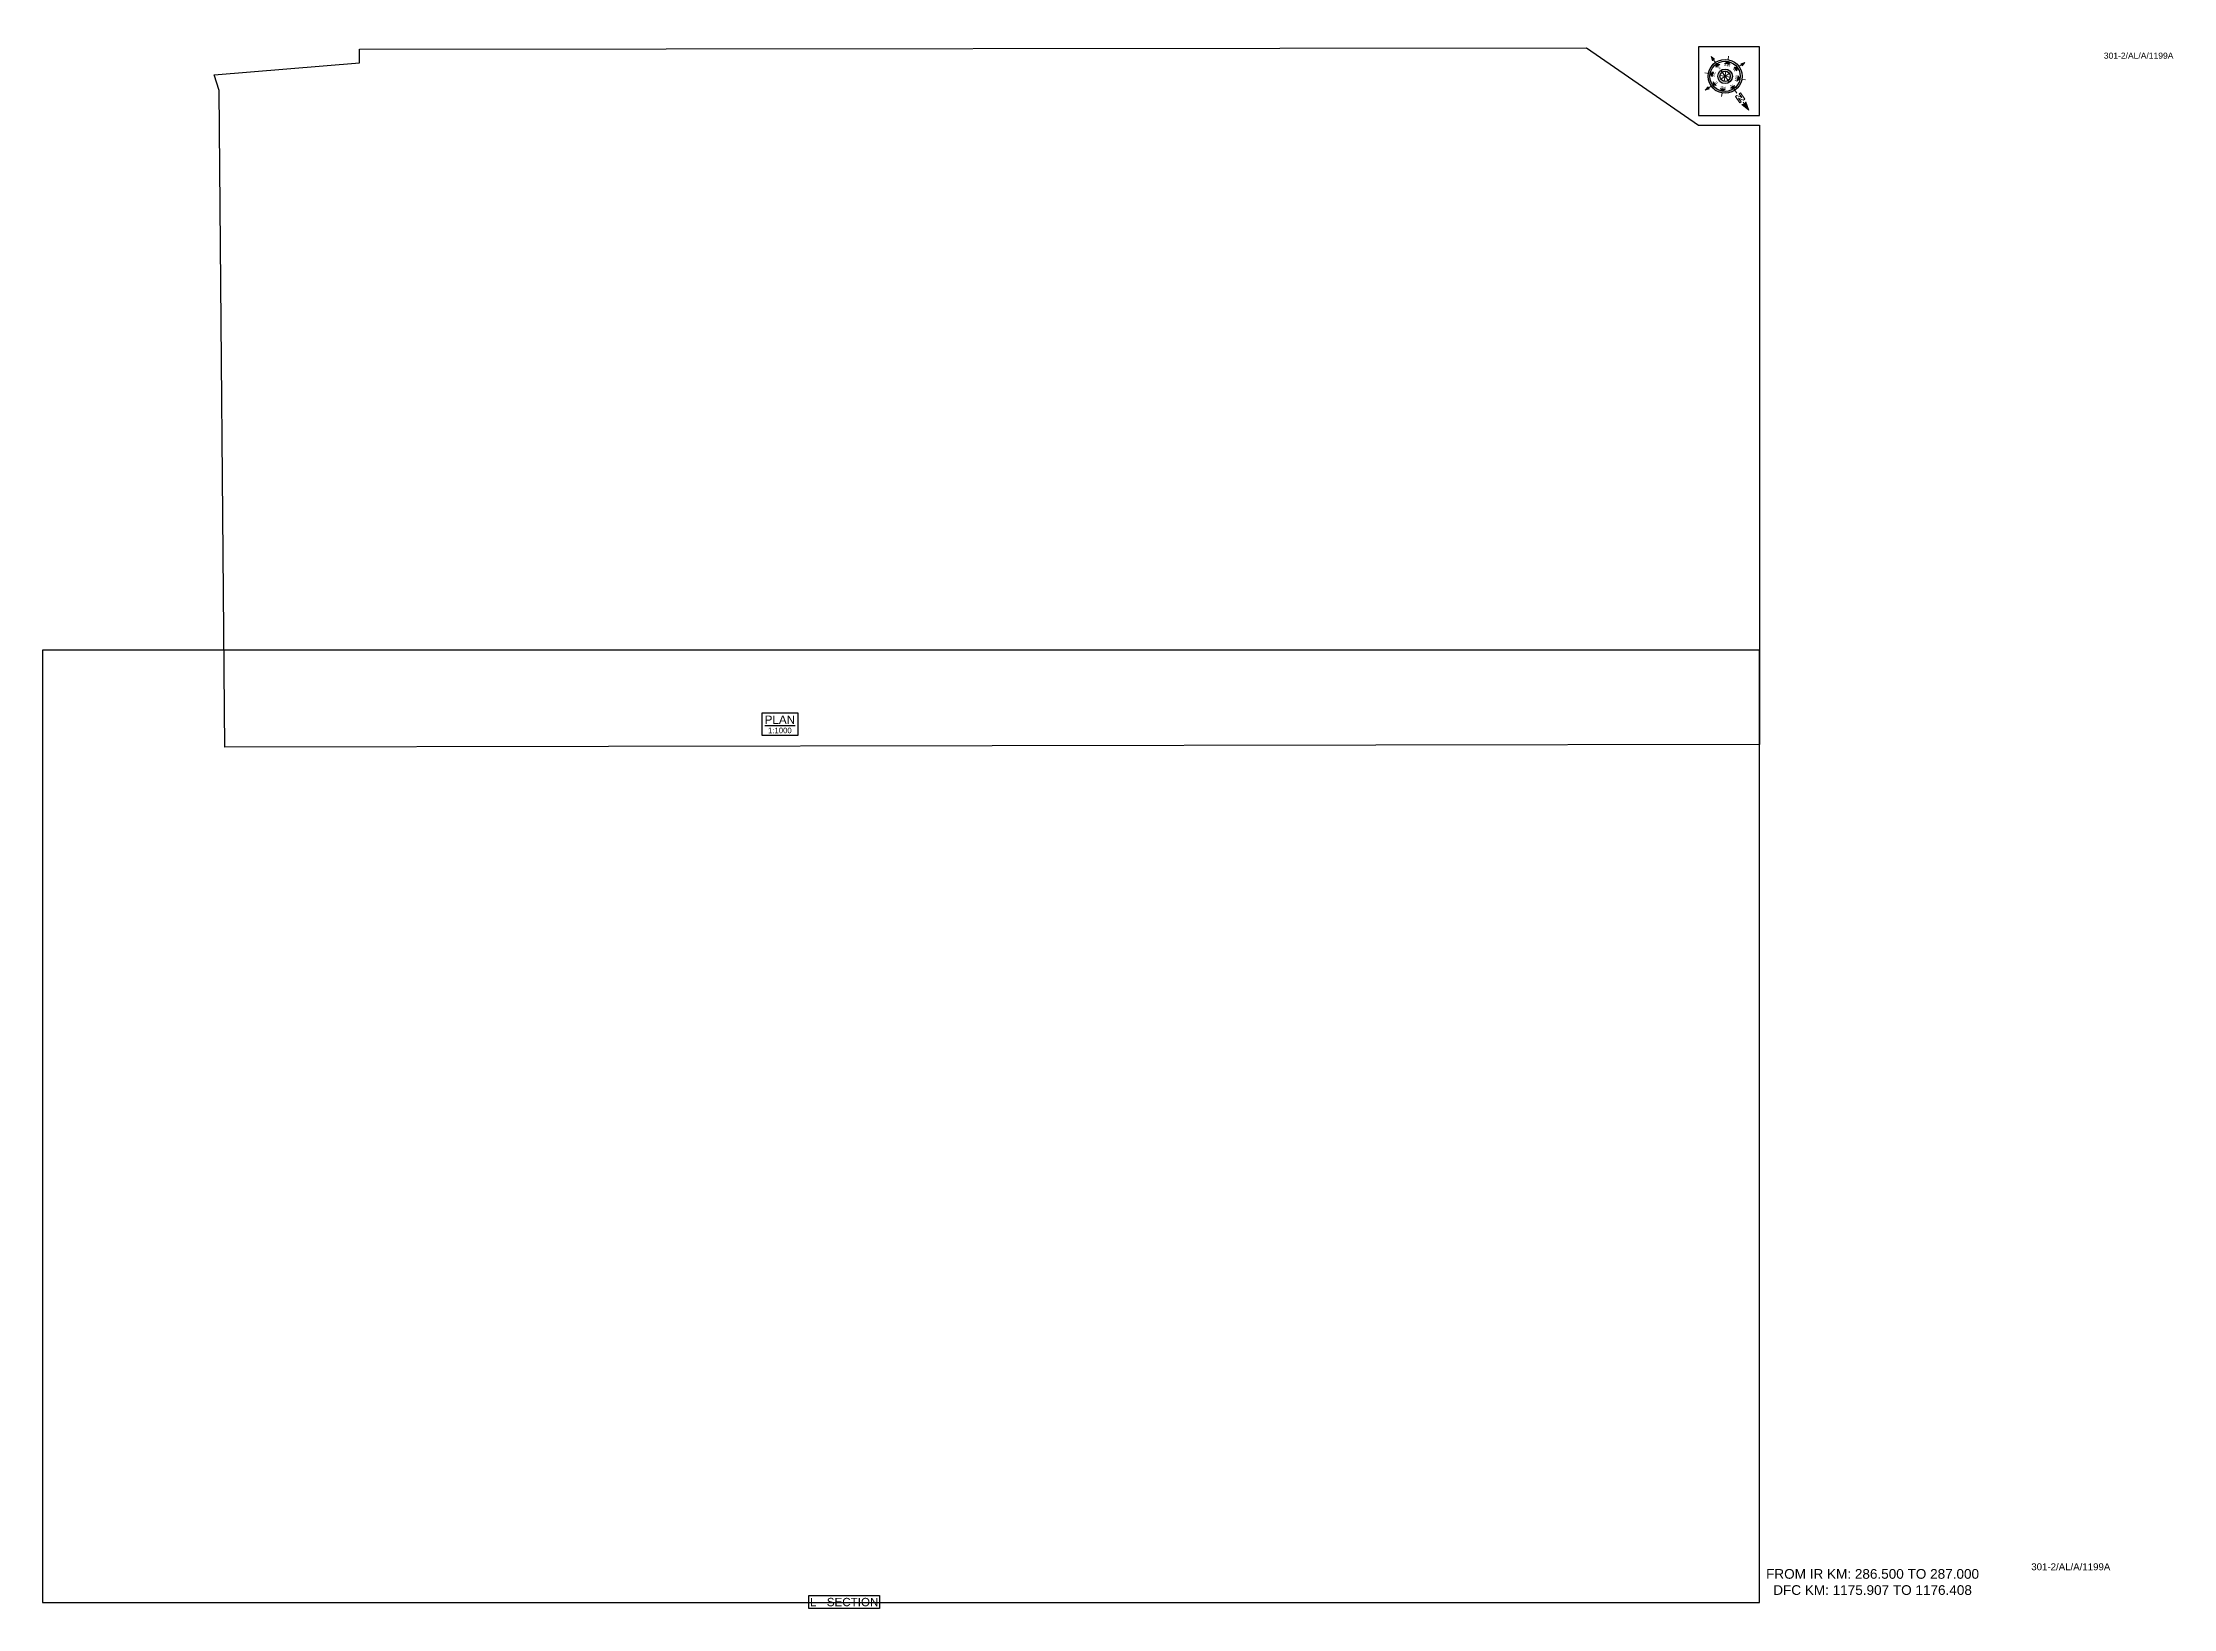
# Paper-space layout '1199A' of a CAD drawing. Header units: metres. Extents: x 56 to 826, y 15 to 581.
import ezdxf
from ezdxf.enums import TextEntityAlignment as Align

# ---------------------------------------------------------------- set-up
doc = ezdxf.new("R2010")
doc.units = ezdxf.units.M
doc.header["$MEASUREMENT"] = 0
doc.layers.get('Defpoints').update_dxf_attribs({"color": 5})
doc.layers.add('title', color=7, linetype='Continuous')
doc.styles.get("Standard").update_dxf_attribs({"font": 'arial.ttf'})
doc.styles.add('Style-Arial', font='arial.ttf')

# ---------------------------------------------------------------- blocks, each defined once
blk = doc.blocks.new('N')
for points in [[(0, 8.41), (-0.49, 6.68), (0, 6.93)], [(0.49, 6.68), (0, 6.93), (0, 8.41)], [(-4.93, 0), (-4.07, 0.25), (-4.19, 0)], [(-4.07, -0.25), (-4.19, 0), (-4.93, 0)], [(-3.08, 0), (-2.59, 0.49), (-2.59, -0.49)], [(-2.18, 2.18), (-1.48, 2.18), (-2.18, 1.48)], [(0, 3.08), (0.49, 2.59), (-0.49, 2.59)], [(2.18, 2.18), (2.18, 1.48), (1.48, 2.18)], [(3.08, 0), (2.59, -0.49), (2.59, 0.49)], [(4.07, 0.25), (4.19, 0), (4.93, 0)], [(4.93, 0), (4.07, -0.25), (4.19, 0)], [(-2.18, -2.18), (-2.18, -1.48), (-1.48, -2.18)], [(0, -3.08), (-0.49, -2.59), (0.49, -2.59)], [(0, -4.93), (-0.25, -4.07), (0, -4.19)], [(0.25, -4.07), (0, -4.19), (0, -4.93)], [(2.18, -2.18), (1.48, -2.18), (2.18, -1.48)]]:
    blk.add_hatch(color=7).paths.add_polyline_path(points, flags=0)
h = blk.add_hatch(color=7)
h.paths.add_polyline_path([(0, -3.08), (0, -3.46, 1), (0, 3.46), (0, 3.08, -1)])
h.paths.add_polyline_path([(0, 1.05), (0, 1.48, 1), (0, -1.48), (0, -1.05, -1)])
at = {"color": 7, "linetype": 'ByBlock', "lineweight": 13}
for p, q in [((-0.61, 4.57), (-0.61, 6.12)), ((-0.61, 6.12), (-0.3, 6.12)), ((-0.3, 6.12), (0.32, 5.19)), ((0.32, 4.57), (-0.3, 5.5)), ((-0.3, 5.5), (-0.3, 4.57)), ((0.32, 5.19), (0.32, 6.12)), ((0.32, 6.12), (0.64, 6.12)), ((0.64, 6.12), (0.64, 4.57))]:
    blk.add_line(p, q, dxfattribs=at)
at = {"color": 7, "lineweight": 13}
for p, q in [((0, 6.41), (0, 7.28)), ((-3.46, 0), (-4.19, 0)), ((-2.45, 2.45), (-2.97, 2.97)), ((1.05, 0), (-1.05, 0)), ((-1.05, 0), (1.05, 0)), ((-0.74, 0.74), (0.74, -0.74)), ((0.74, 0.74), (-0.74, -0.74)), ((0.74, -0.74), (-0.74, 0.74)), ((-0.74, -0.74), (0.74, 0.74)), ((0, 3.46), (0, 4.19)), ((0, 3.46), (0, 3.08)), ((0, 1.05), (0, 1.48)), ((0, 1.05), (0, -1.05)), ((0, -1.05), (0, 1.05)), ((2.45, 2.45), (2.97, 2.97)), ((3.46, 0), (4.19, 0)), ((-2.45, -2.45), (-2.97, -2.97)), ((0, -1.05), (0, -1.48)), ((0, -3.46), (0, -3.08)), ((0, -3.46), (0, -4.19)), ((2.45, -2.45), (2.97, -2.97))]:
    blk.add_line(p, q, dxfattribs=at)
at = {"color": 7, "linetype": 'ByBlock', "lineweight": 13}
for points in [[(-0.3, 4.57), (-0.61, 4.57)], [(0.32, 4.57), (0.64, 4.57)]]:
    blk.add_lwpolyline(points, dxfattribs=at)
at = {"color": 7, "lineweight": 13}
for points in [[(0, 8.41), (-0.49, 6.68), (0, 6.93), (0, 6.93)], [(0.49, 6.68), (0, 6.93), (0, 8.41), (0, 8.41)], [(-4.93, 0), (-4.07, 0.25), (-4.19, 0), (-4.19, 0)], [(-4.07, -0.25), (-4.19, 0), (-4.93, 0), (-4.93, 0)], [(-3.08, 0), (-2.59, 0.49), (-2.59, -0.49), (-2.59, -0.49)], [(-2.18, 2.18), (-1.48, 2.18), (-2.18, 1.48), (-2.18, 1.48)], [(0, 3.08), (0.49, 2.59), (-0.49, 2.59), (-0.49, 2.59)], [(2.18, 2.18), (2.18, 1.48), (1.48, 2.18), (1.48, 2.18)], [(3.08, 0), (2.59, -0.49), (2.59, 0.49), (2.59, 0.49)], [(4.07, 0.25), (4.19, 0), (4.93, 0), (4.93, 0)], [(4.93, 0), (4.07, -0.25), (4.19, 0), (4.19, 0)], [(-2.18, -2.18), (-2.18, -1.48), (-1.48, -2.18), (-1.48, -2.18)], [(0, -3.08), (-0.49, -2.59), (0.49, -2.59), (0.49, -2.59)], [(0, -4.93), (-0.25, -4.07), (0, -4.19), (0, -4.19)], [(0.25, -4.07), (0, -4.19), (0, -4.93), (0, -4.93)], [(2.18, -2.18), (1.48, -2.18), (2.18, -1.48), (2.18, -1.48)]]:
    blk.add_lwpolyline(points, close=True, dxfattribs=at)
at = {"color": 7}
for radius in [3.46, 3.08, 1.48, 1.05]:
    blk.add_circle((0, 0), radius, dxfattribs=at)
for s, rotation, p in [('W', 90, (-2.1, 0)), ('NW', 45, (-1.48, 1.48)), ('NE', 315, (1.48, 1.48)), ('E', 270, (1.97, 0)), ('SW', 135, (-1.48, -1.48)), ('SE', 225, (1.48, -1.48))]:
    blk.add_text(s, height=0.6, rotation=rotation, dxfattribs=at).set_placement(p, align=Align.CENTER)
for s, p in [('N', (0, 2.1)), ('S', (0, -2.47))]:
    blk.add_text(s, height=0.6, dxfattribs=at).set_placement(p, align=Align.CENTER)

psp = doc.layouts.new('1199A')

# ---------------------------------------------------------------- linework, layer by layer
psp.add_lwpolyline([(332.72, 14.98), (332.72, 19.59), (358.25, 19.59), (358.25, 14.98)], close=True)
at = {"layer": 'Defpoints'}
psp.add_lwpolyline([(56.02, 17.13), (676, 17.13), (676, 361.07), (56.04, 361.07)], close=True, dxfattribs=at)
at = {"layer": 'title', "color": 7, "linetype": 'Continuous', "lineweight": -3}
psp.add_lwpolyline([(315.88, 338.43), (328.76, 338.43), (328.76, 330.28), (315.88, 330.28)], close=True, dxfattribs=at)

# ---------------------------------------------------------------- texts
at = {"style": 'Style-Arial'}
for height, p in [(2.2, (800.4, 574.76)), (2.5, (774.19, 28.76))]:
    psp.add_text('301-2/AL/A/1199A', height=height, dxfattribs=at).set_placement(p)
at = {"insert": (674.74, 29.19), "char_height": 3.5, "attachment_point": 1, "style": 'Style-Arial'}
psp.add_mtext_dynamic_manual_height_columns('\\pxqc;FROM IR KM: 286.500 TO 287.000\\P{\\C1;DFC KM: 1175.907 TO 1176.408}', width=84.2726, gutter_width=17.5, heights=[0], dxfattribs=at)
at = {"layer": 'title', "color": 7, "linetype": 'Continuous', "lineweight": -3, "style": 'Style-Arial'}
for s, height, p in [('%%UPLAN', 3, (322.27, 335.99)), ('1:1000', 2, (322.27, 332.12))]:
    psp.add_text(s, height=height, dxfattribs=at).set_placement(p, align=Align.MIDDLE)
at = {"layer": 'title', "style": 'Style-Arial'}
psp.add_text('L - SECTION', height=3, rotation=0.00006, dxfattribs=at).set_placement((345.5, 17.28), align=Align.MIDDLE_CENTER)

# ---------------------------------------------------------------- viewports
at = {"layer": 'Defpoints'}
vp = psp.add_viewport(center=(366.01, 189.1), size=(619.98, 343.9397), view_center_point=(17207.16, -12063.91), view_height=343.9397, dxfattribs=at)
vp.dxf.flags = 0x10000  # cut along an outline
vp.dxf.clipping_boundary_handle = psp.add_lwpolyline([(56.02, 17.13), (676, 17.13), (676, 361.07), (56.04, 361.07)], format="xyb", close=True, dxfattribs={"invisible": 1}).dxf.handle

# ---------------------------------------------------------------- wipeouts: each hides what was drawn before it
psp.add_wipeout([(653.96, 579), (676, 579), (676, 554.19), (653.96, 554.19)])

# ---------------------------------------------------------------- next in the draw order: linework, layer by layer
psp.add_lwpolyline([(676, 579), (653.96, 579), (653.96, 554.19), (676, 554.19)], close=True)
psp.add_lwpolyline([(117.92, 568.95), (170.48, 573.31), (170.48, 578.17), (613.54, 578.72), (653.96, 550.8), (676, 550.8), (676, 327), (121.77, 326.07), (119.78, 563.3)], close=True, dxfattribs=at)

# ---------------------------------------------------------------- next in the draw order: block references
at = {"xscale": 1.771541522973351, "yscale": 1.771541522973351, "zscale": 1.771541522973351, "rotation": 215.1222936235771}
psp.add_blockref('N', (663.62, 568.39), dxfattribs=at)

# ---------------------------------------------------------------- next in the draw order: viewports
at = {"layer": 'Defpoints', "view_twist_angle": 215.12229362}
vp = psp.add_viewport(center=(396.96, 452.4), size=(558.08, 252.647), view_center_point=(1403832.99, -3135110.97), view_height=252.6472, status=3, dxfattribs=at)
vp.dxf.flags = 0x10000  # cut along an outline
vp.dxf.clipping_boundary_handle = psp.add_lwpolyline([(117.92, 568.95), (170.48, 573.31), (170.48, 578.17), (613.54, 578.72), (653.96, 550.8), (676, 550.8), (676, 327), (121.77, 326.07), (119.78, 563.3)], format="xyb", close=True, dxfattribs={"invisible": 1}).dxf.handle

doc.saveas('drawing.dxf')
